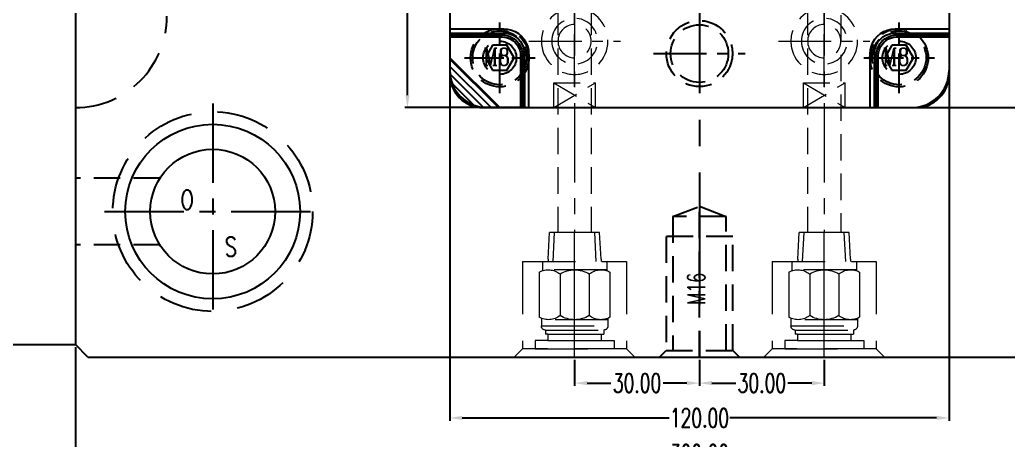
# Model space of a CAD drawing. Header units: inches. Extents: x 169168 to 170394, y -54081 to -53214.
# Drawn here: x 169967.8 to 170205.4, y -53678.5 to -53577.4 of the extents above; entities that cross this region are included whole.
import ezdxf

# ---------------------------------------------------------------- set-up
doc = ezdxf.new("R2010")
doc.units = ezdxf.units.IN
doc.header["$LTSCALE"] = 2
doc.header["$MEASUREMENT"] = 0
doc.header["$PDMODE"] = 3
doc.header["$PDSIZE"] = 0.3125
doc.linetypes.add('CENTER', pattern=[50.8, 31.75, -6.35, 6.35, -6.35])
doc.linetypes.add('HIDDEN', pattern=[9.525, 6.35, -3.175])
doc.layers.get('0').update_dxf_attribs({"linetype": 'CONTINUOUS'})
doc.layers.get('Defpoints').update_dxf_attribs({"linetype": 'CONTINUOUS'})
for name, color, linetype in [('5', 5, 'CONTINUOUS'), ('CAV-COR', 1, 'CONTINUOUS'), ('cen', 1, 'CENTER'), ('hidden', 4, 'HIDDEN'), ('Layer3', 3, 'CONTINUOUS'), ('SCREW', 52, 'HIDDEN'), ('WT', 4, 'CONTINUOUS')]:
    doc.layers.add(name, color=color, linetype=linetype)
doc.layers.add('dim', color=3, linetype='CONTINUOUS', lineweight=15)
doc.layers.add('WR', color=122, linetype='HIDDEN', lineweight=18)
doc.styles.add('ROMANC', font='romanc', dxfattribs={"width": 0.6, "height": 1})
doc.styles.add('ROMANS', font='ROMANS.shx', dxfattribs={"height": 5, "bigfont": 'chineset.shx'})
doc.styles.get("Standard").update_dxf_attribs({"font": 'txt.shx', "width": 0.67})
doc.dimstyles.new('2.00', dxfattribs={"dimtxt": 4.5, "dimasz": 3, "dimexe": 0.666, "dimexo": 0.626, "dimgap": 1, "dimtad": 0, "dimzin": 0, "dimdsep": 46, "dimtxsty": 'Standard', "dimcen": 0.09, "dimclrd": 3, "dimclre": 3, "dimclrt": 7, "dimazin": 0, "dimtfac": 1, "dimtofl": 0, "dimtmove": 0, "dimatfit": 0, "dimfxl": 0, "dimtolj": 1, "dimtzin": 0, "dimarcsym": 0})

# ---------------------------------------------------------------- blocks, each defined once
blk = doc.blocks.new('*D36948')
at = {"layer": 'Defpoints', "color": 0}
for p in [(169981.2, -53655.5), (170281.2, -53655.5), (170281.2, -53681.76)]:
    blk.add_point(p, dxfattribs=at)
at = {"layer": 'dim', "color": 3, "linetype": 'ByBlock', "lineweight": -2}
for p, q in [((169981.2, -53656.12), (169981.2, -53682.42)), ((170281.2, -53656.12), (170281.2, -53682.42)), ((169984.2, -53681.76), (170123.66, -53681.76)), ((170278.2, -53681.76), (170138.73, -53681.76))]:
    blk.add_line(p, q, dxfattribs=at)
at = {"layer": 'dim', "color": 3, "linetype": 'ByBlock'}
for points in [[(169984.2, -53681.26), (169984.2, -53682.26), (169981.2, -53681.76)], [(170278.2, -53682.26), (170278.2, -53681.26), (170281.2, -53681.76)]]:
    blk.add_solid(points, dxfattribs=at)
at = {"layer": 'dim', "color": 7, "linetype": 'ByBlock', "insert": (170131.2, -53681.76), "char_height": 4.5, "attachment_point": 5}
blk.add_mtext('\\A1;300.00', dxfattribs=at)
blk = doc.blocks.new('*D36949')
at = {"layer": 'Defpoints', "color": 0}
for p in [(170071.2, -53586.5), (170191.2, -53588.5), (170071.2, -53673.12)]:
    blk.add_point(p, dxfattribs=at)
at = {"layer": 'dim', "color": 3, "linetype": 'ByBlock', "lineweight": -2}
for p, q in [((170071.2, -53587.12), (170071.2, -53673.79)), ((170191.2, -53589.12), (170191.2, -53673.79)), ((170074.2, -53673.12), (170123.91, -53673.12)), ((170188.2, -53673.12), (170138.48, -53673.12))]:
    blk.add_line(p, q, dxfattribs=at)
at = {"layer": 'dim', "color": 3, "linetype": 'ByBlock'}
for points in [[(170074.2, -53672.62), (170074.2, -53673.62), (170071.2, -53673.12)], [(170188.2, -53673.62), (170188.2, -53672.62), (170191.2, -53673.12)]]:
    blk.add_solid(points, dxfattribs=at)
at = {"layer": 'dim', "color": 7, "linetype": 'ByBlock', "insert": (170131.2, -53673.12), "char_height": 4.5, "attachment_point": 5}
blk.add_mtext('\\A1;120.00', dxfattribs=at)
blk = doc.blocks.new('*D36950')
at = {"layer": 'Defpoints', "color": 0}
for p in [(170281.2, -53458.5), (170297.49, -53458.5), (170180.02, -53598.5)]:
    blk.add_point(p, dxfattribs=at)
at = {"layer": 'dim', "color": 3, "linetype": 'ByBlock', "lineweight": -2}
for p, q in [((170281.82, -53458.5), (170298.16, -53458.5)), ((170297.49, -53461.5), (170297.49, -53521.22)), ((170297.49, -53595.5), (170297.49, -53535.78)), ((170180.64, -53598.5), (170298.16, -53598.5))]:
    blk.add_line(p, q, dxfattribs=at)
at = {"layer": 'dim', "color": 3, "linetype": 'ByBlock'}
for points in [[(170297.99, -53461.5), (170296.99, -53461.5), (170297.49, -53458.5)], [(170296.99, -53595.5), (170297.99, -53595.5), (170297.49, -53598.5)]]:
    blk.add_solid(points, dxfattribs=at)
at = {"layer": 'dim', "color": 7, "linetype": 'ByBlock', "insert": (170297.49, -53528.5), "char_height": 4.5, "attachment_point": 5, "rotation": 90}
blk.add_mtext('\\A1;140.00', dxfattribs=at)
blk = doc.blocks.new('20160723.115749')
at = {"layer": 'SCREW', "linetype": 'CENTER', "ltscale": 0.15}
for p, q in [((0, -8.5), (0, 8.5)), ((-8.5, 0), (8.5, 0))]:
    blk.add_line(p, q, dxfattribs=at)
at = {"layer": 'SCREW', "ltscale": 0.5}
blk.add_lwpolyline([(-1.73, 3), (-3.46, 0), (-1.73, -3), (1.73, -3), (3.46, 0), (1.73, 3)], close=True, dxfattribs=at)
for radius in [7, 6.5, 4]:
    blk.add_circle((0, 0), radius, dxfattribs=at)
at = {"layer": 'Layer3', "style": 'ROMANC', "width": 0.8}
blk.add_text('M8', height=4.186, dxfattribs=at).set_placement((-3.98, -1.86))
blk = doc.blocks.new('20140913.083227')
at = {"layer": 'WR', "linetype": 'CENTER', "ltscale": 0.2}
for p, q in [((0, 11), (0, -11)), ((-11, 0), (11, 0))]:
    blk.add_line(p, q, dxfattribs=at)
at = {"layer": 'WR', "linetype": 'HIDDEN', "ltscale": 0.5}
for radius in [8, 5.5, 4]:
    blk.add_circle((0, 0), radius, dxfattribs=at)
blk = doc.blocks.new('*D38772')
at = {"layer": 'Defpoints', "color": 0}
for p in [(170101.2, -53658.5), (170131.2, -53658.5), (170101.2, -53664.75)]:
    blk.add_point(p, dxfattribs=at)
at = {"layer": 'dim', "color": 3, "linetype": 'ByBlock', "lineweight": -2}
for p, q in [((170101.2, -53659.12), (170101.2, -53665.42)), ((170131.2, -53659.12), (170131.2, -53665.42)), ((170104.2, -53664.75), (170109.92, -53664.75)), ((170128.2, -53664.75), (170122.47, -53664.75))]:
    blk.add_line(p, q, dxfattribs=at)
at = {"layer": 'dim', "color": 3, "linetype": 'ByBlock'}
for points in [[(170104.2, -53664.25), (170104.2, -53665.25), (170101.2, -53664.75)], [(170128.2, -53665.25), (170128.2, -53664.25), (170131.2, -53664.75)]]:
    blk.add_solid(points, dxfattribs=at)
at = {"layer": 'dim', "color": 7, "linetype": 'ByBlock', "insert": (170116.2, -53664.75), "char_height": 4.5, "attachment_point": 5}
blk.add_mtext('\\A1;30.00', dxfattribs=at)
blk = doc.blocks.new('*D38773')
at = {"layer": 'Defpoints', "color": 0}
for p in [(170131.2, -53658.5), (170161.2, -53658.5), (170161.2, -53664.75)]:
    blk.add_point(p, dxfattribs=at)
at = {"layer": 'dim', "color": 3, "linetype": 'ByBlock', "lineweight": -2}
for p, q in [((170131.2, -53659.12), (170131.2, -53665.42)), ((170161.2, -53659.12), (170161.2, -53665.42)), ((170134.2, -53664.75), (170139.92, -53664.75)), ((170158.2, -53664.75), (170152.47, -53664.75))]:
    blk.add_line(p, q, dxfattribs=at)
at = {"layer": 'dim', "color": 3, "linetype": 'ByBlock'}
for points in [[(170134.2, -53664.25), (170134.2, -53665.25), (170131.2, -53664.75)], [(170158.2, -53665.25), (170158.2, -53664.25), (170161.2, -53664.75)]]:
    blk.add_solid(points, dxfattribs=at)
at = {"layer": 'dim', "color": 7, "linetype": 'ByBlock', "insert": (170146.2, -53664.75), "char_height": 4.5, "attachment_point": 5}
blk.add_mtext('\\A1;30.00', dxfattribs=at)
blk = doc.blocks.new('*D38774')
at = {"layer": 'Defpoints', "color": 0}
for p in [(170061.01, -53475.5), (170071.2, -53475.5), (170090.14, -53598.5)]:
    blk.add_point(p, dxfattribs=at)
at = {"layer": 'dim', "color": 3, "linetype": 'ByBlock', "lineweight": -2}
for p, q in [((170070.57, -53475.5), (170060.35, -53475.5)), ((170061.01, -53478.5), (170061.01, -53549.29)), ((170061.01, -53595.5), (170061.01, -53564.36)), ((170089.52, -53598.5), (170060.35, -53598.5))]:
    blk.add_line(p, q, dxfattribs=at)
at = {"layer": 'dim', "color": 3, "linetype": 'ByBlock'}
for points in [[(170061.51, -53478.5), (170060.51, -53478.5), (170061.01, -53475.5)], [(170060.51, -53595.5), (170061.51, -53595.5), (170061.01, -53598.5)]]:
    blk.add_solid(points, dxfattribs=at)
at = {"layer": 'dim', "color": 7, "linetype": 'ByBlock', "insert": (170061.01, -53556.82), "char_height": 4.5, "attachment_point": 5, "rotation": 90}
blk.add_mtext('\\A1;123.00', dxfattribs=at)
blk = doc.blocks.new('20150129.111502')
at = {"layer": '5', "color": 122, "linetype": 'HIDDEN', "lineweight": 0}
for p, q in [((0, 14.5), (0, -14.5)), ((2, 12.5), (0, 14.5)), ((2, 12.5), (2, -12.5)), ((23, 12.5), (2, 12.5)), ((23, -12.5), (23, 12.5)), ((2, -9.5), (2, 9.5)), ((4.01, 9.5), (2, 9.5)), ((4.01, 6.4), (4.01, 9.5)), ((7.51, -8), (7.51, 8)), ((9.33, 8), (7.51, 8)), ((9, 8), (9, -8)), ((20.43, 8.5), (9.57, 8.5)), ((23, 7.75), (20.77, 7.75)), ((21, 7.75), (21, -7.75)), ((4.01, -6.4), (4.01, 6.4)), ((5.51, 6.4), (4.01, 6.4)), ((5.51, 6.4), (5.51, 7)), ((6.51, 7), (5.51, 7)), ((5.51, 6.4), (5.51, 7)), ((5.51, -6.4), (5.51, 6.4)), ((6.51, -7), (6.51, 7)), ((23.56, 6.35), (23, 6.35)), ((23, 5.19), (30, 4.82)), ((23.56, 6.35), (30, 6.01)), ((30, 6.01), (30, -6.01)), ((20.01, 3.5), (9.99, 3.5)), ((20.01, -3.5), (9.99, -3.5)), ((5.51, -6.4), (4.01, -6.4)), ((4.01, -6.4), (4.01, -9.5)), ((5.51, -6.4), (5.51, -7)), ((5.51, -6.4), (5.51, -7)), ((6.51, -7), (5.51, -7)), ((23, -5.19), (30, -4.82)), ((23.56, -6.35), (23, -6.35)), ((23.56, -6.35), (30, -6.01)), ((4.01, -9.5), (2, -9.5)), ((9.33, -8), (7.51, -8)), ((20.43, -8.5), (9.57, -8.5)), ((23, -7.75), (20.77, -7.75)), ((2, -12.5), (0, -14.5)), ((23, -12.5), (2, -12.5))]:
    blk.add_line(p, q, dxfattribs=at)
at = {"layer": '5', "color": 122, "linetype": 'CENTER', "lineweight": 0, "ltscale": 0.5}
blk.add_line((0, 0), (30, 0), dxfattribs=at)
at = {"layer": '5', "color": 122, "linetype": 'HIDDEN', "lineweight": 0}
for centre, radius, start, end in [((7.51, 7), 1, 90, 180), ((13.47, 6.32), 4.47, 150.752, 219.0183), ((16.53, 6.32), 4.47, 320.9817, 29.248), ((15.66, 0), 6.66, 148.3016, 211.6984), ((14.34, 0), 6.66, 328.3016, 31.6984), ((13.47, -6.32), 4.47, 140.9817, 209.248), ((16.53, -6.32), 4.47, 330.752, 39.0183), ((7.51, -7), 1, 180, 270)]:
    blk.add_arc(centre, radius, start, end, dxfattribs=at)

msp = doc.modelspace()

# ---------------------------------------------------------------- hatches: boundary and pattern name
at = {"layer": 'CAV-COR', "linetype": 'ByBlock'}
h = msp.add_hatch(dxfattribs=at)
h.set_pattern_fill('ANSI31', color=256, scale=10, angle=180, style=0)
h.set_pattern_definition([(135, (339275.6853, -220.6118), (0.8838834765, 0.8838834765), [])])
h.paths.add_polyline_path([(170080.195, -53598.499, -0.4142136), (170071.195, -53589.499), (170071.195, -53586.499), (170083.195, -53598.499)])

# ---------------------------------------------------------------- linework, layer by layer
at = {"linetype": 'CENTER', "ltscale": 0.5}
msp.add_line((170131.195, -53258.499), (170131.195, -53658.499), dxfattribs=at)
for p, q in [((169981.195, -53261.499), (169981.195, -53655.499)), ((169933.361, -53655.499), (169981.195, -53655.499)), ((169984.195, -53658.499), (169981.195, -53655.499)), ((169984.195, -53658.499), (170278.195, -53658.499))]:
    msp.add_line(p, q)
at = {"color": 8, "linetype": 'CENTER', "ltscale": 0.2}
msp.add_line((170120.195, -53585.499), (170142.195, -53585.499), dxfattribs=at)
at = {"color": 8, "linetype": 'HIDDEN', "ltscale": 0.5}
for p, q in [((170001.507, -53615.499), (169981.195, -53615.499)), ((170124.795, -53624.699), (170131.195, -53622.222)), ((170131.195, -53658.499), (170131.195, -53622.222)), ((170131.195, -53622.222), (170137.595, -53624.699)), ((170124.795, -53624.699), (170124.795, -53656.899)), ((170137.595, -53624.699), (170124.795, -53624.699)), ((170137.595, -53656.899), (170137.595, -53624.699)), ((170139.195, -53629.499), (170123.195, -53629.499)), ((170123.195, -53629.499), (170123.195, -53656.899)), ((170139.195, -53656.899), (170139.195, -53629.499)), ((170001.507, -53631.499), (169981.195, -53631.499)), ((170121.595, -53658.499), (170123.195, -53656.899)), ((170121.595, -53658.499), (170140.795, -53658.499)), ((170123.195, -53656.899), (170139.195, -53656.899)), ((170140.795, -53658.499), (170139.195, -53656.899))]:
    msp.add_line(p, q, dxfattribs=at)
for radius in [7.938, 6.938]:
    msp.add_circle((170131.195, -53585.499), radius, dxfattribs=at)
for radius in [21, 15]:
    msp.add_circle((170014.195, -53623.499), radius)
at = {"color": 8, "linetype": 'HIDDEN', "ltscale": 0.8}
msp.add_arc((169981.195, -53576.499), 22, 270, 0, dxfattribs=at)
at = {"layer": 'CAV-COR', "linetype": 'ByBlock'}
for p, q in [((170071.195, -53458.499), (170071.195, -53590.499)), ((170191.195, -53458.499), (170191.195, -53590.499)), ((170071.195, -53579.55), (170084.153, -53579.55)), ((170071.195, -53580.548), (170084.153, -53580.548)), ((170083.703, -53580.998), (170084.153, -53580.548)), ((170084.153, -53579.55), (170084.153, -53580.548)), ((170178.238, -53579.55), (170191.195, -53579.55)), ((170178.238, -53579.55), (170178.238, -53580.548)), ((170178.238, -53580.548), (170191.195, -53580.548)), ((170178.688, -53580.998), (170178.238, -53580.548)), ((170071.195, -53580.998), (170083.703, -53580.998)), ((170071.195, -53581.497), (170083.703, -53581.497)), ((170083.703, -53581.497), (170083.703, -53580.998)), ((170178.688, -53580.998), (170191.195, -53580.998)), ((170178.688, -53581.497), (170178.688, -53580.998)), ((170178.688, -53581.497), (170191.195, -53581.497)), ((170083.195, -53598.499), (170071.195, -53586.499)), ((170088.197, -53585.991), (170088.696, -53585.991)), ((170088.197, -53585.991), (170088.197, -53598.499)), ((170088.696, -53585.991), (170089.146, -53585.542)), ((170088.696, -53585.991), (170088.696, -53598.499)), ((170090.144, -53585.542), (170089.146, -53585.542)), ((170089.146, -53585.542), (170089.146, -53598.499)), ((170090.144, -53585.542), (170090.144, -53598.499)), ((170172.246, -53585.542), (170173.245, -53585.542)), ((170172.246, -53598.499), (170172.246, -53585.542)), ((170173.695, -53585.991), (170173.245, -53585.542)), ((170173.245, -53598.499), (170173.245, -53585.542)), ((170174.194, -53585.991), (170173.695, -53585.991)), ((170173.695, -53598.499), (170173.695, -53585.991)), ((170174.194, -53598.499), (170174.194, -53585.991)), ((170079.195, -53598.499), (170183.195, -53598.499))]:
    msp.add_line(p, q, dxfattribs=at)
for points in [[(170084.153, -53579.55), (170085.072, -53579.621), (170085.989, -53579.838), (170086.867, -53580.199), (170087.676, -53580.694), (170088.391, -53581.304), (170089.002, -53582.02), (170089.496, -53582.829), (170089.857, -53583.707), (170090.074, -53584.623), (170090.144, -53585.542)], [(170084.153, -53580.548), (170084.921, -53580.607), (170085.685, -53580.788), (170086.417, -53581.089), (170087.09, -53581.501), (170087.686, -53582.01), (170088.194, -53582.606), (170088.606, -53583.28), (170088.907, -53584.011), (170089.087, -53584.775), (170089.146, -53585.542)], [(170172.246, -53585.542), (170172.317, -53584.622), (170172.534, -53583.705), (170172.896, -53582.827), (170173.39, -53582.018), (170174.001, -53581.303), (170174.716, -53580.692), (170175.525, -53580.198), (170176.404, -53579.837), (170177.319, -53579.62), (170178.238, -53579.55)], [(170173.245, -53585.542), (170173.304, -53584.773), (170173.484, -53584.009), (170173.785, -53583.278), (170174.197, -53582.604), (170174.706, -53582.008), (170175.302, -53581.5), (170175.976, -53581.088), (170176.708, -53580.787), (170177.471, -53580.607), (170178.238, -53580.548)], [(170083.703, -53580.998), (170084.442, -53581.053), (170085.2, -53581.228), (170085.94, -53581.527), (170086.628, -53581.944), (170087.236, -53582.463), (170087.755, -53583.072), (170088.17, -53583.761), (170088.468, -53584.5), (170088.642, -53585.255), (170088.696, -53585.991)], [(170083.703, -53581.497), (170084.367, -53581.547), (170085.05, -53581.703), (170085.716, -53581.972), (170086.335, -53582.348), (170086.883, -53582.815), (170087.35, -53583.364), (170087.724, -53583.984), (170087.992, -53584.649), (170088.148, -53585.33), (170088.197, -53585.991)], [(170173.695, -53585.991), (170173.75, -53585.252), (170173.924, -53584.494), (170174.223, -53583.754), (170174.64, -53583.067), (170175.159, -53582.458), (170175.769, -53581.94), (170176.457, -53581.524), (170177.197, -53581.226), (170177.952, -53581.053), (170178.688, -53580.998)], [(170174.194, -53585.991), (170174.243, -53585.327), (170174.4, -53584.645), (170174.669, -53583.978), (170175.044, -53583.359), (170175.511, -53582.811), (170176.06, -53582.344), (170176.68, -53581.97), (170177.346, -53581.702), (170178.026, -53581.546), (170178.688, -53581.497)]]:
    msp.add_lwpolyline(points, dxfattribs=at)
for centre, radius, start, end in [((170080.195, -53589.499), 9, 180, 270), ((170182.195, -53589.499), 9, 270, 0), ((170079.195, -53590.499), 8, 180, 270), ((170183.195, -53590.499), 8, 270, 0)]:
    msp.add_arc(centre, radius, start, end, dxfattribs=at)
at = {"layer": 'cen', "linetype": 'CENTER', "ltscale": 0.3}
for p, q in [((170014.195, -53597.499), (170014.195, -53649.499)), ((169988.195, -53623.499), (170040.195, -53623.499))]:
    msp.add_line(p, q, dxfattribs=at)
at = {"layer": 'dim', "linetype": 'ByBlock'}
msp.add_line((169981.195, -53598.499), (169981.195, -53598.499), dxfattribs=at)
at = {"layer": 'hidden'}
msp.add_circle((170014.195, -53623.499), 24, dxfattribs=at)
at = {"layer": 'WR', "linetype": 'HIDDEN', "ltscale": 0.5}
for p, q in [((170165.195, -53471.499), (170165.195, -53628.499)), ((170097.195, -53479.499), (170097.195, -53628.499)), ((170105.195, -53479.499), (170105.195, -53628.499)), ((170157.195, -53479.499), (170157.195, -53628.499)), ((170096.195, -53592.499), (170106.195, -53592.499)), ((170096.195, -53592.499), (170106.195, -53598.499)), ((170096.195, -53598.499), (170106.195, -53592.499)), ((170096.195, -53598.499), (170096.195, -53592.499)), ((170106.195, -53598.499), (170106.195, -53592.499)), ((170156.195, -53592.499), (170166.195, -53592.499)), ((170156.195, -53592.499), (170166.195, -53598.499)), ((170156.195, -53598.499), (170166.195, -53592.499)), ((170156.195, -53598.499), (170156.195, -53592.499)), ((170166.195, -53598.499), (170166.195, -53592.499)), ((170096.195, -53598.499), (170106.195, -53598.499)), ((170156.195, -53598.499), (170166.195, -53598.499))]:
    msp.add_line(p, q, dxfattribs=at)
at = {"layer": 'WR', "linetype": 'CENTER', "ltscale": 0.3}
for p, q in [((170101.195, -53475.499), (170101.195, -53628.499)), ((170161.195, -53475.499), (170161.195, -53628.499))]:
    msp.add_line(p, q, dxfattribs=at)

# ---------------------------------------------------------------- block references
at = {"layer": 'SCREW', "linetype": 'ByBlock'}
for p in [(170083.195, -53586.499), (170179.195, -53586.499)]:
    msp.add_blockref('20160723.115749', p, dxfattribs=at)
at = {"layer": 'WR', "linetype": 'ByBlock', "xscale": -1, "rotation": -180}
for p in [(170101.195, -53582.499), (170161.195, -53582.499)]:
    msp.add_blockref('20140913.083227', p, dxfattribs=at)
at = {"layer": 'WT', "linetype": 'ByBlock', "xscale": -0.9999999999999991, "rotation": -90.00000000000001}
for p in [(170101.195, -53658.499), (170161.195, -53658.499)]:
    msp.add_blockref('20150129.111502', p, dxfattribs=at)

# ---------------------------------------------------------------- texts
at = {"style": 'ROMANS', "width": 0.75}
for s, p in [('O', (170006.448, -53622.964)), ('S', (170017.092, -53634.279))]:
    msp.add_text(s, height=4.6, dxfattribs=at).set_placement(p)
at = {"color": 8, "linetype": 'HIDDEN', "ltscale": 0.5, "insert": (170132.544, -53645.925), "char_height": 4.2, "width": 28.88144, "attachment_point": 7, "rotation": 90}
msp.add_mtext('M16', dxfattribs=at)

# ---------------------------------------------------------------- dimensions: what is measured, and where the dimension line sits
at = {"layer": 'dim', "linetype": 'ByBlock'}
for base, p1, p2, angle, picture, middle in [((170297.491, -53458.499), (170180.015, -53598.499), (170281.195, -53458.499), 90, '*D36950', (170297.491, -53528.499)), ((170161.195, -53664.754), (170131.195, -53658.499), (170161.195, -53658.499), 180, '*D38773', (170146.195, -53664.754))]:
    dim = msp.add_linear_dim(base=base, p1=p1, p2=p2, angle=angle, dimstyle='2.00', dxfattribs=at)
    dim.commit()
    dim.dimension.update_dxf_attribs({"geometry": picture, "text_midpoint": middle})
for base, p1, p2, angle, picture, middle in [((170061.013, -53475.499), (170090.144, -53598.499), (170071.195, -53475.499), 90, '*D38774', (170061.013, -53556.825)), ((170071.195, -53673.122), (170191.195, -53588.499), (170071.195, -53586.499), 180, '*D36949', (170131.195, -53673.122)), ((170281.195, -53681.757), (169981.195, -53655.499), (170281.195, -53655.499), 180, '*D36948', (170131.195, -53681.757))]:
    dim = msp.add_linear_dim(base=base, p1=p1, p2=p2, angle=angle, dimstyle='2.00', dxfattribs=at)
    dim.commit()
    dim.dimension.update_dxf_attribs({"geometry": picture, "text_midpoint": middle, "dimtype": 160})
dim = msp.add_linear_dim(base=(170101.195, -53664.754), p1=(170131.195, -53658.499), p2=(170101.195, -53658.499), dimstyle='2.00', dxfattribs=at)
dim.commit()
dim.dimension.update_dxf_attribs({"geometry": '*D38772', "text_midpoint": (170116.195, -53664.754)})

doc.saveas('drawing.dxf')
